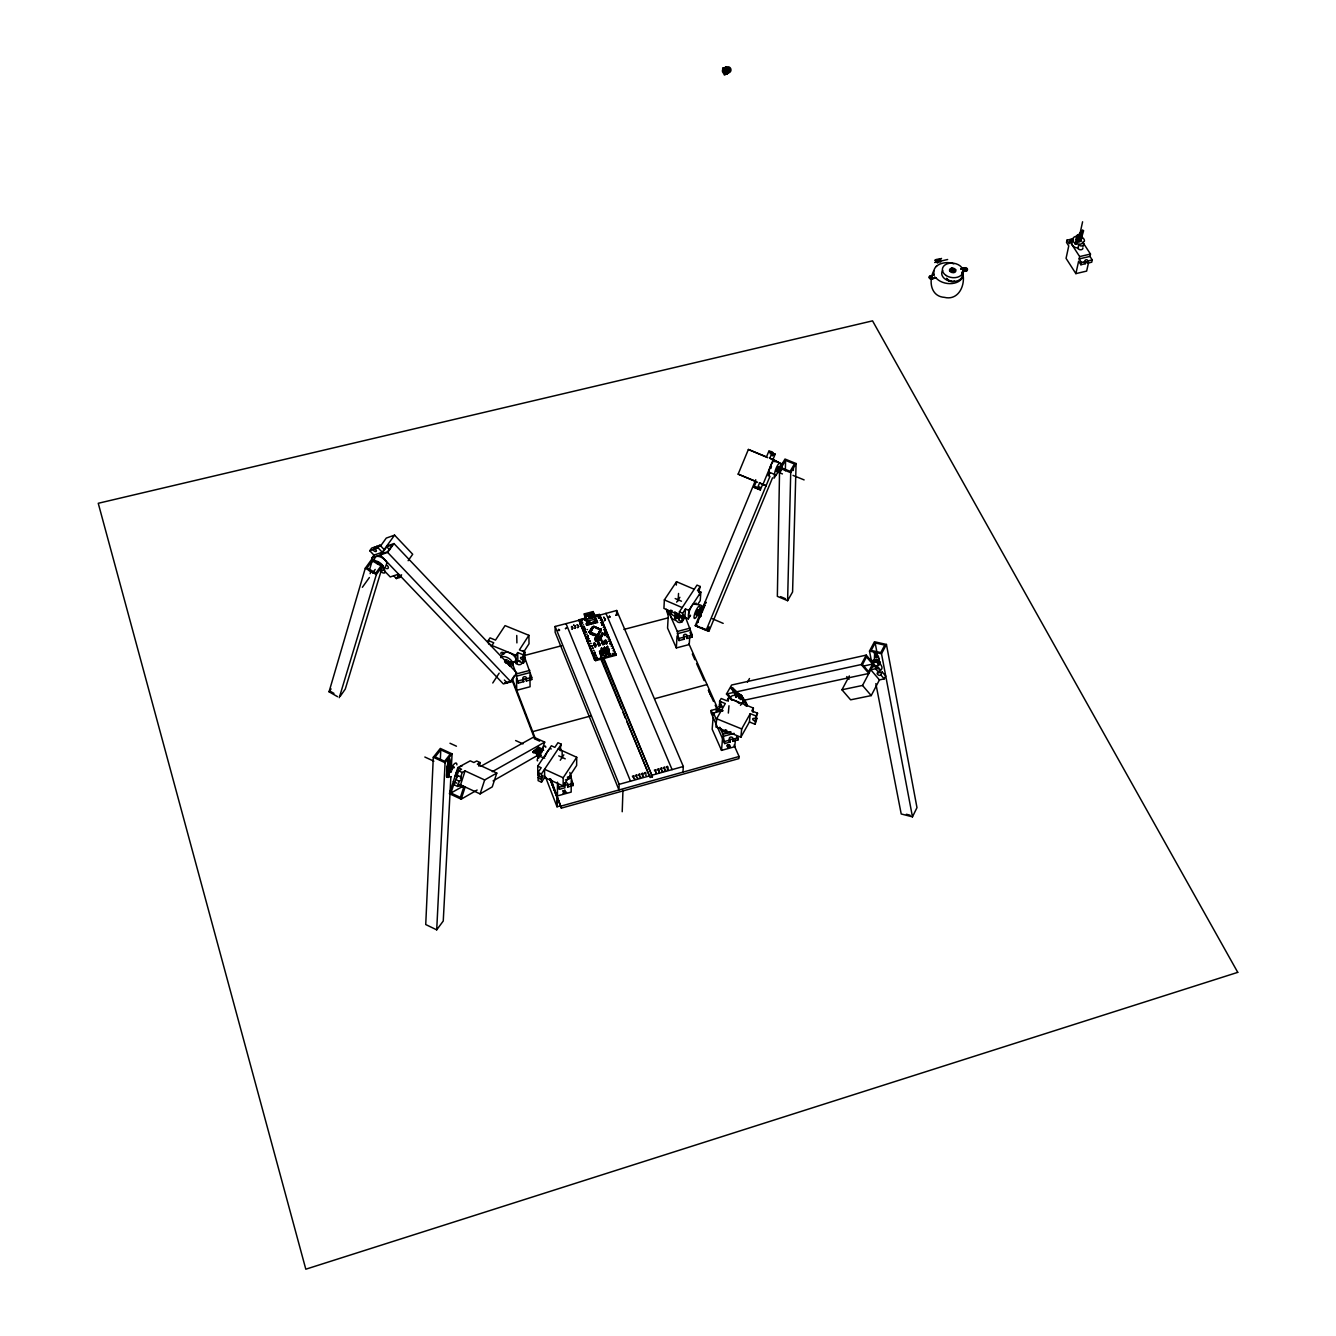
<?xml version="1.0" encoding="UTF-8"?>
<svg xmlns="http://www.w3.org/2000/svg" width="1336" height="1336" viewBox="0 0 1336 1336"><rect width="100%" height="100%" fill="white"/><g stroke="black" fill="none" stroke-linecap="round" stroke-linejoin="round"><path stroke-width="1.5" d="M569.854 772.458L573.227 785.501L567.666 787.038L567.8 784.583A1.92 1.603 -0.9 0 0 565.345 782.746A1.92 1.603 -0.9 0 0 564.66 785.451L564.978 787.772L559.417 789.325L557.446 782.128M537.807 774.362L537.723 766.129L551.384 745.772L554.857 747.358L557.964 742.716L561.304 744.235L559.884 749.964M734.032 745.137L739.092 756.493L738.891 758.597L561.354 808.113L551.067 779.322M562.155 757.495L562.155 751.283M563.174 777.769L544.57 769.269L544.637 777.485L563.157 785.969L563.174 777.769L576.718 757.278L558.214 748.878M877.518 663.875L878.837 660.836L874.362 659.951L874.696 652.335L876.115 652.953L879.288 660.468L877.535 660.468M576.718 757.278L576.634 765.511L563.157 785.969M593.368 615.278L599.497 614.476L616.13 655.225L595.622 660.652L579.189 620.906L579.189 619.737L585.97 617.984M580.141 623.227L594.62 660.101L597.543 659.333M538.625 747.275C529.991 753.22 531.995 754.339 538.241 747.459M583.481 630.358L584.016 626.434L583.732 630.943M584.4 619.804L584.183 618.969M584.183 619.269L585.702 618.368L584.366 613.875L593.167 611.587L596.624 622.392L597.776 622.376L594.804 623.16L594.47 619.32L589.31 620.655L589.644 624.496L586.671 625.265L586.27 623.979M584.45 632.679L585.218 628.838M585.702 618.368C584.316 614.777 586.988 620.806 584.6 620.255L584.984 619.37M584.918 616.464L584.366 615.144M586.838 623.828L587.823 624.68L586.671 625.265M586.22 614.894C587.99 616.865 587.155 617.149 587.372 614.61L586.22 615.261L592.616 613.608L592.6 611.905L594.887 617.349L587.222 619.336M586.07 623.812L587.222 623.227M587.306 641.497L587.873 635.752L587.573 640.245M590.829 613.508L592.115 617.566L589.61 618.217L587.857 614.276L589.978 617.616L591.364 616.898L589.978 617.616M587.823 624.68L584.366 613.875M592.065 627.603C595.622 622.81 584.801 637.522 590.612 630.141M590.261 633.648L590.078 631.678C589.41 630.509 591.998 629.607 590.863 628.855M589.644 624.496L589.31 620.655M589.61 618.217L587.857 614.276M589.744 623.094C590.612 626.25 590.679 621.758 589.276 623.578M590.095 633.982L589.827 633.481M590.211 622.977L591.531 624.012L590.679 623.227M595.088 634.884L590.228 632.98L593.551 626.367L600.465 629.122L597.81 634.717M590.228 631.711L588.925 632.011M591.514 632.997L590.963 634.333L591.08 632.813M590.412 633.097L593.802 626.4M591.063 624.129L590.679 622.86M591.531 624.012L591.147 622.726M592.165 628.538L591.731 627.486M593.167 611.587L591.481 613.541L592.349 615.996M591.831 634.6L592.098 633.782M591.648 614.744L591.648 613.892M1079.171 237.724C1079.104 234.802 1080.139 238.493 1078.152 237.123M1078.903 237.608L1079.471 236.238M591.614 622.609C592.483 625.766 592.549 621.273 591.147 623.094M591.998 614.259L592.583 613.007M592.382 633.347L591.397 634.5M592.082 622.492L593.401 623.528L592.549 622.726M593.151 615.779L592.616 613.241L593.485 615.696M592.85 634.7L592.817 633.514M592.933 623.645L592.549 622.359M593.401 623.528L593.017 622.242M593.117 635.201L594.102 634.049L593.551 635.385M593.251 627.419L593.267 626.534M593.485 622.125C594.353 625.281 594.42 620.789 593.017 622.609M593.535 643.635C597.342 641.848 596.09 652.202 593.969 643.301M593.986 635.552L594.269 634.65M594.253 627.035L594.37 626.333M594.136 656.076L594.687 652.168L594.37 656.661M594.804 623.16L594.47 619.32M779.606 468.151L777.352 596.357L787.605 600.699L792.582 591.982L796.089 463.542L785 459.033L779.606 468.151L790.712 472.677L787.605 600.699M594.67 639.259L595.422 641.029M595.455 635.752L595.405 634.567L595.054 635.585M595.255 616.38L616.681 610.485L683.331 766.497L682.946 772.141M594.62 660.101L594.654 658.281M594.921 646.975L593.535 643.418M594.971 643.034L594.119 643.451M595.305 638.775L595.322 637.556L600.081 636.32L601.116 640.061L596.357 641.313L595.305 638.775L600.048 637.522L601.116 640.061M596.357 627.452L594.938 626.835M595.622 660.652L579.189 619.737M596.157 636.42L596.44 635.519M596.357 641.313L595.322 637.556M590.245 632.095L596.724 634.65C597.493 639.61 602.285 622.81 600.816 630.742M597.008 622.075L597.008 621.774M596.023 620.923L597.159 620.639L596.023 621.223M598.094 628.154L597.292 628.17M597.242 635.385L597.326 634.45L598.01 635.218M598.144 642.449C597.142 640.729 603.004 649.513 598.879 642.015M597.76 633.848L598.611 635.017L598.094 634.333M447.827 769.853L449.096 767.916M448.879 768.2L449.614 766.63M449.531 767.582L448.612 767.782M539.393 748.043L542.917 748.911L542.583 750.181M598.144 628.605L600.582 628.972M598.628 632.462L599.313 633.147M600.281 645.355L598.845 645.739M599.046 634.333L598.528 633.648M616.13 655.225L599.497 614.476M599.279 631.427L600.231 631.728M599.697 630.742L601 631.243M599.547 651.3L601.484 657.846L599.547 651.3L608.698 648.745L608.798 654.807M601.417 630.475L599.881 629.223M600.081 636.32L600.215 637.806M600.131 630.058L600.415 628.772M600.365 636.036L601.768 636.604L600.365 636.036L602.102 632.963L603.521 633.531L601.768 636.604M785.351 470.756L785.568 460.386L794.436 464.01L790.127 471.307L781.259 467.683L785.568 460.386M601.033 651.784L601.601 647.86L602.018 654.139M601.267 652.369L601.601 647.86L601.751 651.584M601.45 641.347L602.853 644.904L603.805 644.553M601.751 639.376L600.95 639.677L601 637.606M602.102 632.963L603.505 633.832M602.252 654.723L602.586 650.215L602.987 654.54M601.885 641.23C603.738 640.612 605.408 648.344 602.887 640.963M602.736 653.955L602.82 650.281M603.955 650.999L604.54 647.075L604.941 653.371M604.156 653.421L604.54 647.075L604.69 650.816M604.573 640.512L605.976 644.069L606.911 643.735M604.79 635.101L605.375 631.176L605.041 635.669M605.575 640.261L606.711 643.651M605.676 653.17L605.525 649.446L605.826 657.412L604.807 656.577M606.01 640.144L605.008 640.412M605.926 653.755L605.759 649.513M606.895 650.231L607.479 646.307L607.88 652.586M607.129 650.816L607.479 646.307L607.613 650.048M608.13 653.17L608.348 648.979L610.268 655.525L608.298 650.799M608.565 654.222L608.698 648.745L608.214 649.513M675.398 617.165L676.584 617.583L675.431 617.299M676.985 615.211C675.014 614.226 677.853 616.815 675.832 614.927M676.183 613.074L677.269 613.842M793.333 470.472L793.4 468.101M616.564 614.36L616.681 610.485M555.141 626.467L619.152 784.332L618.969 789.96L555.141 632.279L555.141 626.467L584.867 618.735M622.209 811.737L622.96 790.244M451.317 768.3L452.086 753.855L440.312 748.427L433.298 757.261L425.733 924.545L436.705 929.839L443.251 921.022L450.883 776.55M642.432 776.199L642.549 773.377L641.364 773.694L642.967 774.362L642.549 773.377M440.295 760.184L440.796 749.847L450.199 754.189L444.604 761.269L435.169 756.911L440.796 749.847M600.799 657.028L650.064 777.485L652.436 776.817L603.889 658.331M436.705 929.839L445.088 762.706L452.086 753.855M538.775 758.08L540.345 752.085A7.198 2.004 -65.5 0 1 544.604 746.173L545.188 746.106A7.198 2.004 -65.5 0 1 545.773 747.292M694.269 589.276L676.517 581.694L664.359 599.914L663.925 608.398L679.907 615.295M672.175 610.602L668.484 611.571L668.351 613.842L666.347 609.316L668.234 616.046L667.566 628.087L676.333 647.943L689.226 644.536L689.76 636.537M674.997 618.15L674.947 617.315L675.248 618.568L676.584 618.468L678.154 614.577M450.833 766.346L450.833 765.127A3.707 1.136 -64.8 0 0 448.896 766.029A3.707 1.136 -64.8 0 0 447.126 770.388A3.707 1.136 -64.8 0 0 448.462 770.989L448.929 770.421M675.849 618.785L678.17 614.209M676.317 585.101L676.517 581.694M667.299 769.285L667.466 766.463L666.28 766.78L667.883 767.448L667.466 766.463M678.087 600.933L678.538 593.468M676.333 647.943L677.051 635.969L679.089 640.562L684.316 639.176L684.149 636.804A1.82 1.453 3.7 0 1 684.7 634.35A1.82 1.453 3.7 0 1 687.105 636.036L686.838 638.508L692.065 637.122L692.215 634.934L685.451 617.215M679.089 640.562L677.319 631.494L668.484 611.571M680.258 615.094L678.905 620.288L682.145 621.691L684.917 617.449L685.451 608.982L688.808 610.418L688.274 618.902L684.917 617.449M679.105 616.881L682.362 618.284L683.114 617.366L683.715 614.961L682.462 616.631L679.206 615.228L679.423 611.821L697.008 585.101L700.231 586.487L698.628 592.499M682.145 621.691L682.362 618.284M682.462 616.631L682.663 613.224L685.451 608.982M699.646 594.988L699.88 591.564L699.312 592.7M700.231 586.487L697.492 590.662L700.849 592.082L700.248 600.582L698.077 603.905M716.213 711.453L716.497 708.982L711.153 710.435L710.986 712.606L724.696 743.567L730.074 742.081L729.94 739.743A1.87 1.553 5.7 0 1 730.475 737.121A1.87 1.553 5.7 0 1 732.98 738.908L732.662 741.363L738.04 739.877L738.24 737.722L732.863 739.209M713.123 717.432L712.171 729.222L721.507 750.381L734.733 746.707L735.485 738.891M722.976 710.451L713.491 713.04L713.307 715.278L711.153 710.435M752.97 712.205L753.387 708.047L728.487 697.976L726.867 700.799L721.173 698.494L719.603 701.233L725.314 703.554L716.647 718.735L715.946 727.034L740.879 737.205L749.413 721.958L750.247 713.658L755.976 715.979L755.358 719.069A1.887 1.035 29.5 0 0 752.686 718.968A1.887 1.035 29.5 0 0 755.174 720.972L756.71 718.2A1.887 1.035 29.5 0 1 755.391 717.783M720.471 706.827L720.755 703.487L719.185 706.226L719.219 710.618A1.854 1.52 5.1 0 1 719.787 711.286M719.185 706.226L719.469 706.477A1.887 1.019 30.1 0 0 721.64 707.111A1.887 1.019 30.1 0 0 721.757 705.692A1.887 1.019 30.1 0 0 719.62 704.573L719.603 701.233M725.231 731.026L726.65 730.859L725.03 730.224M541.047 755.324L536.454 753.12L538.258 748.745M721.507 750.381L722.525 738.658M724.696 743.567L722.91 734.282L719.77 727.201M728.203 701.3L728.487 697.976M728.337 713.057L728.988 705.759M600.632 635.752L601.768 636.103M740.879 737.205L741.68 728.938L750.247 713.658M533.331 752.151L533.765 751.016M749.413 721.958L755.124 724.279L755.475 720.939M757.011 718.183L755.124 724.279M755.642 719.336L757.529 713.224L751.801 710.902L753.387 708.047M532.93 752.485C536.387 755.424 539.243 745.121 541.497 750.147M448.946 758.597C442.75 784.9 452.353 748.294 448.261 760.184M448.228 776.149C449.647 773.978 444.871 782.796 447.092 770.989M700.431 615.595L697.292 623.077M700.699 615.712L700.365 616.631L700.849 614.577M451.401 772.041L446.692 769.853L449.18 765.094C451.334 765.06 450.165 755.792 448.595 759.483M449.464 771.941L448.044 777.435L446.692 771.156M509.049 665.428C514.644 660.034 512.456 663.424 506.027 662.856M1074.779 243.736L1076.081 244.271L1080.457 238.977L1076.599 237.608L1075.129 243.82L1080.841 244.187L1084.398 241.315A5.945 4.025 10.5 0 0 1082.11 237.34M450.215 772.158L447.042 769.736A3.023 0.935 -64.8 0 1 448.896 765.929A3.023 0.935 -64.8 0 1 450.249 765.979M746.974 705.775C733.698 684.784 751.784 708.197 745.738 705.458M930.574 275.65A2.138 1.486 8.1 0 0 929.455 277.537A2.138 1.486 8.1 0 0 932.261 278.523L935.935 277.671L932.161 279.124A2.138 1.486 8.1 0 1 929.372 278.139A2.138 1.486 8.1 0 1 930.474 276.251L934.231 274.798C931.058 264.261 946.172 260.403 953.77 263.877M963.156 275.4C964.859 286.939 957.645 300.633 944.452 297.36C930.825 296.509 928.47 281.278 933.68 270.874M934.231 274.798L930.474 276.251M936.169 266.465L936.72 265.931M950.681 263.108L949.696 262.925M537.055 751.066L537.823 747.843M960.751 269.221L964.492 267.768A2.138 1.486 8.7 0 1 967.297 268.753A2.138 1.486 8.7 0 1 966.212 270.624L962.471 272.076M781.51 464.093L782.746 463.007L781.911 464.277M597.877 643.434L599.346 642.933L597.877 643.434L598.378 644.637L599.814 644.253M601.901 642.382L603.354 641.881L601.901 642.382L602.402 643.585L603.839 643.2M606.477 641.063L605.008 641.564L606.477 641.063L606.945 642.382M448.362 776.533L448.562 775.465M593.234 633.698L592.416 634.516M705.258 602.202C707.495 601.284 699.73 608.698 701.767 612.623M1077.451 235.153L1076.899 235.72A2.872 1.937 10.5 0 0 1077.835 238.626A2.872 1.937 10.5 0 0 1081.826 238.142A2.872 1.937 10.5 0 0 1080.189 235.32L1077.467 235.153L1080.189 235.32L1081.793 236.923L1077.935 235.52L1080.106 235.704A2.338 1.586 10.5 0 1 1081.408 237.808A2.338 1.586 10.5 0 1 1078.453 238.493A2.338 1.586 10.5 0 1 1077.05 236.305L1077.384 235.754M563.308 790.661C561.187 790.294 564.794 793.601 566.564 792.348C560.636 790.812 566.848 789.943 564.677 790.361M770.889 468.435L771.473 466.531M1070.821 241.432L1071.322 239.161L1066.98 240.163L1066.495 242.451L1068.75 245.924L1066.061 258.349L1075.881 273.63L1086.636 271.091L1088.64 262.223M565.395 792.582L562.99 793.25L564.276 792.632M777.251 471.107C775.197 472.577 777.97 463.158 781.159 467.901M1073.342 240.463L1069.735 241.298L1069.234 243.653L1066.98 240.163M1076.599 237.608L1078.202 239.194L1080.457 238.977M1075.931 244.338L1075.53 242.768L1076.115 243.77M1076.198 244.171L1076.282 243.787A5.945 4.025 10.5 0 1 1072.708 239.127L1073.109 238.142A5.945 4.025 10.5 0 1 1077.768 236.121M778.387 468.351L778.203 466.698M1073.409 238.676L1073.209 241.081M1076.298 239.445L1077.25 236.038L1080.039 235.437A2.338 1.586 10.5 0 1 1081.459 237.624A2.338 1.586 10.5 0 1 1078.503 238.292A2.338 1.586 10.5 0 1 1077.1 236.121L1076.699 239.879M1076.732 240.313L1076.966 236.389L1081.492 237.925C1081.726 245.757 1075.647 238.226 1077.367 241.198M1077.952 236.088L1076.582 239.094M1077.751 235.654L1078.87 235.219M1078.002 237.107L1078.269 236.238M1079.321 235.988L1080.356 236.806M1079.221 237.157L1082.594 221.776M1080.039 235.437L1078.269 235.47M1079.004 241.883C1077.985 238.726 1083.847 237.307 1079.989 236.238M1079.304 241.465L1079.972 238.426M1079.822 241.282L1080.49 238.242M1080.807 240.981L1081.058 237.056M1080.523 241.348L1081.375 236.656M1075.881 273.63L1078.62 261.205L1080.908 264.745L1085.266 263.71C1082.36 259.434 1089.775 257.531 1087.37 263.225L1091.729 262.207L1092.247 259.919L1089.942 256.412L1090.477 254.057L1082.728 242.183M1080.908 264.745L1081.408 262.474L1079.137 258.933L1079.655 256.579L1069.735 241.298M1083.446 230.46L1082.177 230.376L1083.58 230.811L1081.793 236.923M541.948 750.164L542.516 749.245L542.249 750.197M700.164 615.929L700.598 614.46M536.354 752.034L537.707 748.494M696.44 612.389L700.782 614.243L700.465 615.495L695.922 613.608L698.077 609.634L697.475 612.639M700.832 615.963L695.956 614.694L695.922 613.608M503.572 654.239L505.509 652.202A6.931 3.641 32.9 0 1 512.974 654.857L514.226 656.059A6.931 3.641 32.9 0 1 514.928 661.337L513.909 661.737M729.573 747.058C723.978 748.577 732.629 745.889 729.69 747.108C731.877 743.083 723.494 744.904 728.437 747.358M728.771 745.07L727.469 745.187M337.557 696.691L329.057 691.781L365.296 568.217L371.725 559.3L382.747 565.629L345.272 689.075L340.262 696.24M581.845 622.643L581.31 620.923L580.459 622.275M582.813 624.964L583.531 624.78M584.734 629.607L585.452 629.423M585.702 631.928L586.42 631.744M586.671 634.266L587.389 634.066M696.741 624.78L697.091 626.016M369.22 570.806L372.193 560.819L381.01 565.88L375.884 573.027L367.049 567.95L372.193 560.819M588.591 638.925L589.326 638.742M589.56 641.263L590.295 641.08M590.545 643.618L591.264 643.418M599.279 618.117C600.499 619.72 598.445 615.261 598.311 617.933M591.514 645.956L592.232 645.772M600.248 620.422L600.966 620.238M592.483 648.311L593.217 648.127M601.217 622.743L601.935 622.543M593.468 650.665L594.186 650.465M602.185 625.048L602.903 624.864M603.171 627.369L603.889 627.185M595.422 655.375L596.14 655.191M370.139 573.662L370.824 571.39M604.139 629.69L604.857 629.506M606.093 634.35L606.811 634.149M607.078 636.671L607.796 636.487M602.653 657.613L602.169 658.381M608.064 639.009L608.782 638.825M609.049 641.347L609.767 641.163M610.034 643.702L610.752 643.501M611.02 646.039L611.738 645.856M612.005 648.394L612.723 648.194M1079.521 234.919L1080.473 237.257L1079.455 237.942M612.99 650.749L613.725 650.548M339.26 697.676L376.351 574.563L382.747 565.629M1078.085 234.936L1076.449 236.439A2.872 1.937 10.5 0 0 1078.553 238.693A2.872 1.937 10.5 0 0 1081.859 237.942A2.872 1.937 10.5 0 0 1080.891 235.42L1079.738 234.986M879.038 664.76L880.307 663.341L878.837 661.387M1087.37 263.225C1087.771 260.403 1082.127 262.106 1085.266 263.71M782.228 464.344L781.61 466.13L782.044 464.995M781.927 466.899L782.228 465.696M936.018 260.453C931.493 261.322 940.744 256.161 940.611 262.19M938.774 259.368L941.546 258.483L938.507 259.869M876.934 661.754L875.581 661.57M1071.322 239.161L1073.493 240.664M1078.503 236.088L1078.82 237.841L1080.507 236.839M478.973 766.313L480.192 762.605L476.668 760.986L473.879 762.522L470.239 760.852L457.847 767.582L449.397 793.684L461.187 799.178L477.136 790.027M457.914 785.017L463.575 787.655L460.402 797.408L450.967 793.016L454.123 783.263M457.847 767.582L461.521 769.269L458.649 770.839L456.829 776.466C464.21 774.145 461.421 785.15 455.943 779.189L454.123 784.8L457.663 786.453L460.553 784.85L465.078 770.905L484.667 779.957L496.792 773.076L477.403 764.142L480.192 762.605M457.663 786.453L459.5 780.825M460.386 778.12L462.206 772.492L465.078 770.905M461.187 799.178L465.162 786.987M460.085 784.633L480.092 793.901L484.667 779.957M703.103 609.867L704.79 604.74L701.751 612.422L697.709 610.268M496.792 773.076L492.266 786.871L480.092 793.901M700.782 614.393L700.498 616.581M879.723 663.14L879.572 663.591M542.182 749.696L544.704 742.115L533.615 737.088L480.709 766.363M879.639 664.543L880.307 663.341A3.524 2.054 28 0 0 876.483 659.733L879.288 660.468M534.266 751.533C535.318 750.782 533.348 752.418 534.433 751.617M538.926 748.945L539.043 747.993L538.174 748.511M726.684 730.258L725.481 730.074M1082.31 232.614L1081.308 232.564L1082.26 232.681M1082.978 231.362L1082.093 230.911M1075.246 243.369L1076.298 243.453L1075.363 242.901M1076.749 240.747L1077.801 240.914M1077.083 242.183L1076.031 242.016L1077.15 241.699M1081.208 232.731L1082.26 232.898L1081.308 232.347M1081.609 233.867L1080.507 234.084L1081.542 233.95M699.062 611.788L700.181 606.694L699.029 606.11A6.814 1.687 -66.8 0 0 695.238 612.255L694.67 613.892A6.814 1.687 -66.8 0 0 694.62 618.485L695.188 618.234A6.814 1.687 -66.8 0 0 698.244 613.725M448.178 773.895L448.245 773.31M677.101 613.675L676.667 612.79M732.662 741.363L732.779 741.046A1.87 1.553 5.7 0 0 730.274 739.259A1.87 1.553 5.7 0 0 729.74 741.897L730.074 742.081M755.541 486.621L755.174 487.807L753.921 487.239L756.276 481.578L738.157 474.13L748.377 449.464L766.513 456.862L768.868 451.184C778.404 451.668 767.582 459.033 775.197 454.123L772.859 459.768L769.82 458.198L772.175 452.537M778.187 471.725A6.864 1.653 -67.7 0 1 777.402 473.144L774.012 478.204L774.596 474.414L769.085 472.159L768.3 475.967L769.452 474.831M716.497 708.982L716.38 709.282A1.854 1.52 5.1 0 0 718.634 711.086A1.854 1.52 5.1 0 0 719.737 708.765M876.366 653.404C872.141 653.17 879.756 652.903 879.038 660.936M780.591 471.124L780.641 471.007M780.358 470.907L781.026 469.32M1083.162 246.108L1083.563 245.123A5.928 4.025 10.6 0 0 1083.145 242.985M545.238 756.36L545.923 754.64A7.198 1.987 -65.5 0 1 549.43 749.229M686.838 638.508L686.955 638.224A1.82 1.453 3.7 0 0 684.566 636.537A1.82 1.453 3.7 0 0 683.999 639.009L684.316 639.176M740.645 696.757L731.093 687.94L735.936 695.605C736.069 692.933 741.614 694.47 738.173 695.405M736.136 695.121L737.355 694.119A3.373 1.854 29.9 0 1 741.68 695.989A3.373 1.854 29.9 0 1 741.246 698.711L742.415 697.693M703.387 608.014L703.421 607.496M704.757 606.043L704.723 605.559M772.525 477.82L709.065 630.943L706.109 630.375L695.238 625.682L755.742 479.741M757.228 488.592L759.566 482.931L766.062 485.753L759.566 482.931M753.921 487.239L760.318 489.995L762.656 484.367M762.99 484.333L773.243 459.601L769.82 458.198M706.109 630.375L769.987 476.301M707.596 630.659L709.182 626.818M512.506 663.408L512.79 662.472M544.637 777.485L541.497 782.195L538.141 780.658L538.091 777.352C540.228 781.042 543.785 777.652 542.75 775.398C541.948 778.537 536.254 776.316 539.176 773.962M539.393 775.381L538.091 777.352M561.304 749.179L560.452 750.715M849.345 675.933L841.947 689.777L850.615 699.83L871.222 695.588L879.439 679.89L884.198 678.888L885.684 676.049L882.211 671.975L880.624 675.031A1.971 1.136 27.9 0 1 877.502 674.329A1.971 1.136 27.9 0 1 878.67 672.726L880.541 670.004L877.051 665.913L872.308 666.948M567.666 787.038L567.8 786.72A1.904 1.603 -0.9 0 0 566.33 784.833A1.904 1.603 -0.9 0 0 564.059 786.069M882.211 671.975L882.127 672.192A1.971 1.136 27.9 0 1 878.988 671.49M536.955 749.095L536.504 750.815L537.373 749.529M526.317 678.788L526.451 678.504A1.854 1.503 -1.8 0 0 524.079 676.767A1.854 1.503 -1.8 0 0 523.378 679.306L523.745 681.661L518.318 683.097L516.481 678.354L516.748 690.278L530.075 686.754L529.908 674.814L531.745 679.556L526.351 680.976L526.317 678.788L531.728 677.369L523.996 655.458A6.897 5.528 -1.9 0 1 523.846 658.364M526.351 680.976L526.484 680.675A1.854 1.503 -1.8 0 0 523.027 679.707M770.12 453.772L770.688 452.152L771.907 452.787M756.36 487.005C759.332 493.251 759.382 481.628 760.318 489.995M446.825 767.816L449.731 764.693M447.41 768.1L449.48 764.994L454.19 767.165M1079.672 238.827L1078.67 238.342L1079.772 235.988M683.331 617.466L683.832 616.43M671.307 612.389L670.689 613.675A6.763 5.361 3.4 0 0 674.045 619.72L676.667 620.873A3.023 2.405 3.5 0 0 680.542 622.409A3.023 2.405 3.5 0 0 682.362 619.386M698.077 621.607L698.043 622.325M875.848 683.648L901.215 813.975L912.471 816.847L916.98 807.645L886.436 644.436L874.462 641.748L869.502 651.066L871.49 661.236M537.055 750.114L538.375 748.127M874.228 653.137L874.863 652.285M876.115 653.872L875.898 652.686M841.947 689.777L862.522 685.451L873.844 664.025M874.796 662.239L876.115 659.75L876.817 660.251M912.471 816.847L881.51 653.772L886.436 644.436M877.535 663.341L878.837 660.836M879.439 679.89L870.805 669.77L875.564 668.751L877.051 665.913M878.604 664.91L879.923 662.405A3.524 2.054 28 0 0 875.948 659.9A3.524 2.054 28 0 0 873.727 661.687M872.592 664.075L868.584 671.624L862.505 664.493L866.513 656.945L872.592 664.075L864.542 665.829M874.178 662.289L876.115 659.75M731.427 699.63L726.45 694.035L861.236 664.543L866.262 655.108L876.299 666.914M875.163 642.95L871.206 650.398L880.791 652.569L884.749 645.104L875.163 642.95L877.117 653.137M1079.388 237.09L1078.469 236.672L1079.521 236.806M1079.087 237.674L1079.755 236.338M448.228 761.186L448.195 762.021M755.976 715.979L757.529 713.224M740.461 705.308L743.701 700.949A3.14 1.72 29.8 0 1 746.323 703.421A3.14 1.72 29.8 0 1 744.803 704.924M735.936 695.605L736.787 694.319M737.105 694.586L738.04 694.085M737.773 694.536L738.808 694.186M747.459 682.128L749.496 678.521M738.691 697.659L740.077 695.238M738.942 698.227C743.133 695.321 735.468 692.883 735.718 697.258M740.194 699.079L741.58 696.657L740.311 695.805M740.411 699.58L741.58 696.657M746.089 705.709L745.855 704.373M746.306 705.809L747.308 705.208M746.507 705.859L747.258 704.84M731.059 688.424L732.429 687.656L739.61 694.453M731.293 688.842L731.627 687.389M732.161 688.107L732.729 689.376L732.429 687.656M736.153 697.091L737.539 694.67M726.45 694.035L731.61 685.017L866.262 655.108M719.319 704.606L720.889 701.868M790.712 472.677L796.089 463.542M605.909 656.761L604.991 656.995L605.826 657.412M601.768 636.32L603.521 633.531M597.326 634.45L597.793 635.552M598.628 632.396L599.096 633.481M599.313 632.312L599.914 632.963L599.597 631.928M591.297 628.17L591.731 629.306M448.963 769.987A3.023 0.935 -64.8 0 1 447.476 770.154A3.023 0.935 -64.8 0 1 449.046 766.246A3.023 0.935 -64.8 0 1 450.533 766.112L450.867 765.645M512.573 663.073L512.356 662.038M512.256 663.608L512.874 662.773M523.094 656.544A1.854 0.985 32.8 0 0 524.731 657.212L523.011 659.884A1.854 0.985 32.8 0 1 520.522 657.913A1.854 0.985 32.8 0 1 522.977 657.963L524.981 655.542L524.914 652.135L519.42 649.88L528.889 635.318L505.058 625.615L495.489 640.111L490.028 637.873L488.275 640.529L488.659 643.902A1.854 0.969 33.2 0 1 490.295 644.587A1.854 0.969 33.2 0 1 491.147 645.872M514.494 675.448L510.769 681.21L504.691 682.83M408.131 560.702L412.69 554.256L394.571 535.135L380.292 554.974L503.355 683.932L510.953 681.894L516.748 672.91L393.986 543.568L386.638 546.157M523.261 658.214L523.194 654.807L517.683 652.553L517.867 660.986L523.345 663.24L525.065 660.568L525.015 657.178M517.867 660.986L516.08 663.741L515.896 655.308L517.683 652.553M523.779 651.851L529.023 643.768L528.889 635.318M523.194 654.807L524.914 652.135M505.225 662.122L506.778 659.733L504.624 659.7L504.858 660.568M505.676 662.706L506.778 659.733M492.767 682.98L499.163 673.16M506.277 663.124L508.548 660.953L507.413 663.858M507.012 663.341L508.548 660.953M504.574 661.904L506.127 659.533M587.89 622.159L589.694 621.557M688.274 618.902L690.445 615.562M688.808 610.418L700.849 592.082M592.967 611.721L596.557 619.82M769.92 452.086L775.197 454.123M676.651 602.152L679.874 597.292M560.235 760.251L563.842 754.84M541.447 777.301L541.414 773.978L561.304 744.235M538.074 775.765L538.041 772.442L541.197 767.732L537.723 766.129M458.165 769.185L458.983 767.966A7.699 2.338 -64.9 0 1 462.289 765.879M448.261 762.756L448.328 763.507M456.829 776.466L457.914 775.682L456.01 779.339M702.051 611.688L701.149 611.971M329.057 691.781L331.061 688.908M592.783 626.701L589.243 632.078M393.586 575.666L396.358 578.571L398.228 575.933M396.358 578.571L399.714 577.453L401.585 574.797M376.969 562.055L376.401 562.723L377.353 561.972L378.472 563.007M378.405 562.707L378.138 562.372M377.403 563.926L378.288 562.539M374.748 558.966L374.698 558.732A7.148 3.741 35.1 0 1 379.19 556.528L380.81 557.079A7.148 3.741 35.1 0 1 386.922 562.94L384.267 570.138A3.19 1.67 35 0 1 384.534 572.96A3.19 1.67 35 0 1 380.61 571.374L383.215 570.389L383.749 567.366A7.148 3.741 35 0 0 377.62 561.504L376.017 560.953A7.148 3.741 35 0 0 373.245 560.87M362.373 587.289L369.371 577.536M372.594 573.044L375.199 569.403M374.798 560.803L371.993 557.864L387.64 552.403L393.986 543.568M386.739 546.775L381.662 553.822L387.54 551.785L392.617 544.704L386.739 546.775L389.594 549.781M375.917 548.244A1.92 1.002 35.2 0 1 375.065 547.192L373.161 549.831A1.92 1.002 35.2 0 0 376 551.484A1.92 1.002 35.2 0 0 375.049 549.163L376.618 546.357L379.958 545.171L384.167 549.58M374.698 548.996L378.055 547.81L379.958 545.171M371.993 557.864L373.963 555.141L382.263 552.236L378.055 547.81M380.493 546.09L386.271 538.091L394.571 535.135M373.963 555.141L369.755 550.749L371.659 548.111L374.998 546.925M699.73 609.767C707.579 602.085 690.762 606.126 696.139 603.07M878.036 662.071L875.932 662.055M536.604 753.304L539.978 754.088M448.428 769.052L449.547 767.315M706.076 602.252L705.608 603.204M508.966 661.47C508.682 664.994 508.181 664.142 508.281 662.906M1077.935 235.52L1082.177 230.376M500.933 657.746L502.603 656.644A6.947 3.624 32.9 0 1 510.085 659.316L511.321 660.518A6.947 3.624 32.9 0 1 512.039 665.796L511.02 666.18A6.947 3.624 32.9 0 1 509.717 666.246M696.791 613.808L695.956 614.694M880.123 663.842L878.437 664.56M537.272 752.686L536.337 752.903M537.757 748.31L539.043 748.594M745.605 703.888L746.523 704.656M740.361 696.223L740.227 696.924M740.311 696.223C738.474 697.258 741.28 695.939 739.443 695.572M675.882 615.195L676.968 615.462M1077.334 235.938L1078.319 235.27M775.915 475.048L774.63 474.881L774.73 472.777A6.864 1.653 -67.7 0 1 777.769 464.995L778.554 463.859A6.864 1.653 -67.7 0 1 780.591 464.16L780.441 465.396A6.864 1.653 -67.7 0 1 779.573 468.485M770.371 472.844L769.119 472.627L769.202 470.522A6.864 1.67 -67.7 0 1 772.258 462.74L773.026 461.621A6.864 1.67 -67.7 0 1 775.097 461.922M448.128 777.418L447.36 777.068M746.557 705.341L745.237 704.49L746.49 704.189M493.084 780.892L539.159 754.506M509.333 664.977L512.54 663.157M492.283 771.69L544.704 742.115M450.967 793.016L463.475 785.985M572.075 626.601L571.324 627.035L571.975 626.367M594.47 653.939L594.821 654.79M605.141 632.947L605.492 633.782M598.829 617.917L599.998 617.933M740.962 698.494L741.797 697.158M723.344 71.509L722.659 68.286L726.3 67.201L723.544 68.103M448.111 769.469L449.514 766.664M447.276 771.423L448.662 770.304A3.707 1.136 -64.8 0 1 446.842 770.254A3.707 1.136 -64.8 0 1 449.08 765.277A3.707 1.136 -64.8 0 1 450.516 766.196M724.914 74.532L727.669 73.647L724.029 74.716L725.849 74.332M743.567 702.586L743.618 700.866M369.755 550.749L373.095 549.564M741.814 698.511L740.728 698.544M398.596 574.146L390.246 576.952L384.634 571.09M1077.751 240.731L1076.833 240.463M681.043 616.013L676.901 617.199A3.023 2.405 3.5 0 0 679.206 618.802M446.692 769.853L447.977 766.396L452.687 768.567M619.152 784.332L650.148 775.715M652.536 775.047L683.331 766.497M561.354 806.009L739.092 756.493M559.417 787.188L564.978 785.651M567.666 784.9L573.244 783.364M724.88 741.413L730.274 739.927M659.433 770.922L659.266 772.609L659.149 771.206M667.95 768.467L668.434 770.171M645.722 775.381L646.39 775.03M567.316 777.185L571.274 776.099M722.91 734.282L730.541 732.178M565.345 779.94L571.257 778.303M722.709 736.503L734.149 733.347M880.007 664.159L878.437 664.56M532.697 731.644L590.679 715.979M654.824 698.661L707.045 684.55M518.318 683.097L516.447 676.166L529.874 672.626M677.185 633.765L690.161 630.341M601.517 656.026L610.318 653.705M612.222 653.638C616.581 652.352 616.046 654.055 612.172 655.458M595.656 659.483L616.163 654.072M518.284 680.926L523.695 679.49M679.222 638.374L684.466 636.988M686.988 636.32L692.215 634.934M525.349 655.258L561.487 645.789M623.895 629.44L668.301 617.816M596.39 640.094L601.133 638.858M593.986 644.72L595.422 644.353M597.893 643.702L599.33 643.317M601.901 642.649L603.338 642.265M605.024 641.831L606.46 641.447M606.945 642.165L605.509 642.549M594.453 645.839L595.889 645.455M598.361 644.804L599.797 644.42M602.369 643.752L603.805 643.367M605.492 642.933L606.928 642.549M594.921 652.252L595.171 652.836M516.447 676.166L516.397 673.912L529.841 670.371M677.319 631.494L690.311 628.07M601.1 618L601.668 619.336M594.854 620.221L596.491 619.82M601.384 620.472L602.903 621.09L601.768 621.39M581.795 626.584L580.275 625.966M584.25 626.517L584.5 627.085M588.107 635.819L588.358 636.404M605.592 631.243L605.843 631.828M593.351 616.38L595.071 615.929M589.61 617.85L592.132 617.199M579.189 620.906L582.563 620.038M596.09 616.514L599.463 615.645M584.6 619.971L585.736 619.67M1079.655 256.579L1090.477 254.057M1079.137 258.933L1089.942 256.412M1081.408 262.474L1085.784 261.439M1087.888 260.954L1092.247 259.919M949.779 271.058L955.624 269.688M960.851 268.619L964.492 267.768M966.212 270.624L962.571 271.475L963.056 272.661A14.913 10.354 8.4 0 1 954.388 283.149A14.913 10.354 8.4 0 1 936.82 278.773L935.935 277.671M934.682 262.491L947.642 259.501M743.985 700.264L868.851 673.461L861.236 664.543M722.659 68.286L724.479 67.919M739.259 696.574L740.829 696.29M580.475 624.764L580.492 624.096M584.467 613.792L588.191 621.958M580.509 624.897L580.425 624.046M550.181 748.711L550.766 748.644A7.198 1.987 -65.5 0 1 551.167 749.012M506.311 662.405L511.588 661.804M740.929 698.528L741.931 698.294A3.373 1.854 29.9 0 0 741.63 695.555A3.373 1.854 29.9 0 0 737.706 693.868A3.373 1.854 29.9 0 0 736.637 696.006M587.473 629.59L587.222 629.506M1078.519 248.129L1075.48 247.561A5.928 4.025 10.6 0 1 1071.889 242.935L1072.29 241.95A5.928 4.025 10.6 0 1 1073.042 241.098M517.132 662.506L514.009 661.871M705.325 629.957L707.679 630.408L700.749 627.419M695.238 625.682L709.065 630.943M696.624 626.217L699.012 626.684M877.652 661.971L876.7 662.205M869.502 651.066L881.51 653.772M906.392 814.259L910 815.177M874.813 652.753L875.648 653.17M509.734 663.09L510.068 663.408M880.541 670.004L880.157 669.887A1.971 1.136 27.9 0 0 878.954 669.987M675.916 616.564L674.262 616.03A6.763 5.361 3.4 0 1 670.889 609.984M595.405 627.903L600.415 629.924M593.835 626.784L597.994 627.92M767.766 457.697L748.377 449.464M772.609 459.667L776.249 461.154M772.275 459.801L778.871 462.506L773.243 459.601M718.902 709.566L722.692 711.103M716.647 718.735L741.68 728.938M777.919 467.049L781.376 468.268M777.635 467.8L780.575 469.003M777.318 468.402L780.257 469.604M776.984 468.769L781.393 470.573M793.05 475.399L804.122 479.908M776.734 469.454L779.673 470.656M776.784 469.821L779.723 471.007M776.65 470.389L779.589 471.591M776.734 471.09L780.191 472.309M776.366 471.157L779.907 472.66M776.316 471.408L782.428 473.913M488.275 640.529L493.735 642.766L491.932 645.505L515.896 655.308M757.579 482.279L738.157 474.13M780.525 596.607L785.451 598.695M705.157 602.352L706.043 602.753M675.198 598.545L681.46 601.217M698.077 609.634L702.586 611.537M697.225 610.485L701.968 612.606M696.891 611.036L701.233 612.907M696.724 611.721L701.066 613.575M712.305 618.718L723.177 623.378M696.073 613.007L700.415 614.861M664.359 599.914L682.195 607.579M696.139 614.009L700.481 615.863M679.423 611.821L682.663 613.224M1078.67 238.342L1077.367 236.839M536.22 751.667L539.727 753.203M534.35 738.725L539.677 741.146M558.715 755.875L565.228 758.831M539.043 747.993L543.652 750.214M538.625 748.561L541.598 749.913M542.266 751.032L537.389 748.761L536.721 750.765M537.556 749.763L542.015 751.784M515.612 740.545L523.011 743.901M537.222 750.431L541.681 752.452L536.805 750.966M536.571 751.65L541.03 753.688M536.705 752.352L540.278 753.905M536.454 753.12L540.913 755.141M544.704 758.147L538.775 756.042A3.223 0.902 -65.4 0 0 537.339 759.316A3.223 0.902 -65.4 0 0 537.69 760.785M538.041 772.442L541.414 773.978M449.981 743.25L456.444 746.206M449.464 758.564L448.696 758.213L449.547 758.865M448.679 764.81L453.873 767.265M538.258 747.425L538.558 747.575A3.474 0.969 -65.4 0 1 539.293 748.761M433.298 757.261L445.088 762.706M449.38 765.678L454.073 767.849M448.729 765.862L451.869 767.315M458.649 770.839L462.206 772.492M448.328 766.313L451.468 767.766M447.593 767.081L452.303 769.269M424.848 757.028L433.866 761.186M447.51 767.749L452.203 769.92M447.226 768.484L450.366 769.937M446.775 769.252L451.485 771.44M450.182 771.189L447.042 769.736A3.023 0.935 -64.8 0 0 448.278 770.321M453.338 781.51L456.995 783.197M447.293 776.767L448.495 777.068M376.618 546.357L376.969 546.524A1.92 1.002 35.2 0 1 377.737 547.142M399.714 577.453L399.364 577.286A1.904 1.002 34.7 0 1 398.028 575.549A1.904 1.002 34.7 0 1 399.447 575.065A1.904 1.002 34.7 0 1 401.268 576.651L401.334 576.918M377.437 563.358L378.021 563.04M500.649 657.061L503.555 652.619A3.09 1.62 33 0 0 500.967 653.855M775.431 460.853L777.519 461.939M768.868 451.184L770.087 451.835M523.745 681.661L523.411 681.494A1.854 1.503 -1.8 0 1 522.91 680.842M365.296 568.217L376.351 574.563M330.677 691.497L333.933 693.384M735.451 692.148L735.318 692.265M386.922 565.245L387.423 565.712A3.19 1.67 35 0 1 388.325 567.917A3.19 1.67 35 0 1 386.505 568.551M743.267 701.216L741.747 698.895A7.014 3.858 29.9 0 0 734.048 695.371L732.712 695.555A7.014 3.858 29.9 0 0 731.026 699.029M387.64 552.403L510.953 681.894M504.407 680.057L507.146 682.913M727.702 693.968L730.091 696.657M1080.373 239.328L1080.423 240.547M1083.145 243.202L1083.463 243.569A2.655 1.804 10.6 0 1 1082.243 245.874A2.655 1.804 10.6 0 1 1078.72 244.672L1077.885 248.479A2.655 1.804 10.6 0 0 1081.074 249.732A2.655 1.804 10.6 0 0 1082.845 247.845M862.522 685.451L871.222 695.588M846.757 676.567L849.078 679.256M875.564 668.751L879.038 672.843M880.725 674.814L884.198 678.888M934.716 276.903L935.835 278.272M878.353 662.105L876.449 661.019L875.514 662.055M731.56 688.391L736.203 695.154M951.416 268.235A3.206 2.221 8.5 0 1 955.875 270.857A3.206 2.221 8.5 0 1 950.814 272.043A3.206 2.221 8.5 0 1 951.416 268.235L953.987 272.527M937.154 259.735L938.924 262.724M935.601 260.086L937.388 263.075M708.514 690.345L713.507 701.483M715.178 705.191L717.666 710.752M690.011 632.529L692.065 637.122M736.57 736.604L738.04 739.877M688.808 643.618L718.851 711.053M692.332 654.005L694.87 659.717M696.574 663.524L704.189 680.642M708.414 690.144L710.952 695.856M713.491 713.04L716.63 720.121M605.909 613.274L672.091 769.62M604.273 628.955L606.577 634.466M591.931 613.725L592.7 615.896M591.481 613.541L592.917 616.915M597.442 642.399L598.829 645.956M584.934 614.994L587.205 620.438M603.054 658.23L652.436 776.817M585.736 619.971L587.222 623.511M600.749 658.832L621.44 708.598M623.027 712.422L625.415 718.15M627.001 721.991L649.279 775.565M566.03 623.628L630.509 781.176M573.227 785.501L571.24 780.441L571.173 792.098L557.463 795.905L557.446 784.249L559.417 789.325M512.055 662.706L516.397 673.912M550.282 779.189L560.602 805.792L557.029 806.794L545.305 776.433M549.931 779.005L557.446 798.394L557.029 806.794L557.246 797.926L549.931 778.788M512.44 679.122L535.636 739.259M512.055 680.124L534.467 738.307M550.148 779.022L561.354 808.113M536.538 753.671L537.99 757.462M590.829 613.875L592.115 617.566M590.261 613.658L591.364 617.265M694.77 604.373L693.601 603.788A6.814 1.703 -66.8 0 0 689.827 609.934L689.242 611.554A6.814 1.703 -66.8 0 0 689.209 616.146L689.777 615.913A6.814 1.703 -66.8 0 0 690.478 615.261M516.18 662.405L516.297 662.973A3.073 2.472 -1.9 0 0 522.326 662.055M724.479 67.585L725.849 74.014M456.879 764.877L456.778 763.808A7.699 2.355 -64.8 0 0 453.088 765.244L452.069 766.747A7.699 2.355 -64.8 0 0 449.08 775.214L449.18 776.266A7.699 2.355 -64.8 0 0 450.95 776.75M879.589 663.391L879.673 662.639A2.872 1.67 28 0 0 876.266 660.118A2.872 1.67 28 0 0 874.662 662.088M594.453 645.438L595.906 645.288M516.748 635.468L516.898 642.9M523.278 659.85L523.345 663.24M531.728 677.369L531.745 679.556M541.464 778.905L541.497 782.195M674.947 611.671L674.93 617.683M371.692 562.122A7.148 3.741 35 0 1 372.276 561.337M455.125 776.533A7.699 2.338 -64.9 0 1 457.964 769.486M537.623 752.619A3.474 0.969 -65.4 0 1 535.97 752.986M523.127 650.515A6.897 5.528 -1.9 0 1 524.029 653.271M520.088 660.886A3.09 2.472 -1.9 0 1 517.733 660.735M730.859 731.844A6.997 5.745 5.5 0 1 725.582 732.445L723.861 731.877A6.997 5.745 5.5 0 1 720.438 728.387M874.328 661.804A2.872 1.67 28 0 1 876.466 660.418A2.872 1.67 28 0 1 879.556 662.873M874.111 662.088A3.524 2.054 28 0 1 876.483 659.733M874.913 666.58A7.348 4.242 28.1 0 1 877.835 668.852M879.706 670.438A7.331 4.242 28 0 0 881.66 669.085L881.994 668.017A7.331 4.242 28 0 0 877.385 661.888L875.648 661.103A7.331 4.242 28 0 0 870.738 660.652M736.938 696.841A3.373 1.854 29.9 0 1 737.372 694.119M737.105 694.753A2.755 1.52 29.9 0 1 740.895 695.371A2.755 1.52 29.9 0 1 741.012 698.06M736.971 694.97A2.755 1.52 29.9 0 1 740.779 695.605A2.755 1.52 29.9 0 1 740.879 698.277M731.46 699.93A7.031 3.841 29.9 0 1 739.159 703.471M728.17 71.125A3.039 2.872 75 0 1 724.914 73.897A3.039 2.872 75 0 1 722.475 70.19A3.039 2.872 75 0 1 726.149 68.052M726.066 68.804A2.104 1.987 75 0 1 729.089 68.453A2.104 1.987 75 0 1 728.972 71.66A3.039 2.872 75 0 1 725.648 73.48A3.039 2.872 75 0 1 723.411 70.056A3.039 2.872 75 0 1 726.383 67.518M728.604 71.376A2.588 2.438 75 0 1 725.749 73.029A2.588 2.438 75 0 1 723.845 70.14A2.588 2.438 75 0 1 726.366 67.969M729.306 71.409A3.039 2.872 75 0 1 725.932 73.363A3.039 2.872 75 0 1 723.695 69.956A3.039 2.872 75 0 1 726.667 67.401M728.671 68.437A3.039 2.872 75 0 1 729.105 69.105M728.888 71.259A2.588 2.438 75 0 1 726.25 72.962A2.588 2.438 75 0 1 724.112 70.474A2.588 2.438 75 0 1 726.016 67.902M728.972 71.66A2.104 1.987 75 0 1 725.982 70.892M961.736 272.344A10.404 7.231 8.5 0 1 951.75 281.445A10.404 7.231 8.5 0 1 942.632 270.473M954.455 281.044A4.91 3.407 8.5 0 1 949.629 281.195A4.91 3.407 8.5 0 1 946.573 278.289M950.965 280.894A4.91 3.407 8.5 0 1 948.61 280.076M947.692 279.391A4.91 3.407 8.5 0 1 947.04 278.573M964.375 268.369A2.138 1.486 8.7 0 1 967.18 269.354A2.138 1.486 8.7 0 1 966.112 271.225M642.733 776.016C643.551 777.051 643.251 775.615 642.75 775.949M604.69 618.735L603.855 617.249L604.69 618.735M639.727 776.734L640.712 777.185L639.744 776.667M637.589 777.886C637.823 778.103 635.535 776.917 637.589 777.886M633.748 778.32L634.967 778.905L633.865 778.17M577.102 624.964L578.037 625.382L577.119 624.897M597.025 637.322C598.929 641.163 600.465 634.366 597.025 637.322M597.008 638.007C598.912 641.848 600.465 635.034 597.008 638.007M534.784 751.934L535.318 750.999L534.784 751.934M535.653 751.7L536.254 750.815L535.653 751.7M575.081 625.966L573.628 625.181L575.081 625.966M448.562 762.071L449.197 761.136L448.562 762.071M448.629 760.234L449.263 759.299L448.629 760.234M448.512 763.791L449.146 762.856L448.512 763.791M447.543 776.049L448.178 775.114L447.543 776.049M448.195 774.513L448.829 773.577L448.228 774.362M448.245 772.809L448.896 771.874L448.245 772.809M703.771 606.177L704.306 605.342L703.771 606.177M510.786 662.689L511.855 663.307L510.786 662.689M655.809 772.125L656.31 773.427L655.859 772.074M727.118 69.739L728.37 70.19L727.118 69.739M593.986 644.336L595.438 643.952L593.986 644.336M661.921 770.922L663.007 771.557L661.971 770.855M605.525 649.446L605.275 650.298L605.525 649.446M966.295 269.955L964.191 269.638L966.295 269.955M966.396 269.354L964.291 269.037L966.396 269.354M932.461 277.237C929.789 279.474 930.624 274.314 932.461 277.237M932.378 277.855L930.257 277.521L932.378 277.855M733.28 690.445L734.633 690.562L733.28 690.445M734.716 692.115L735.785 692.766L734.716 692.115M874.629 653.638L875.765 654.289L874.696 653.554M875.047 655.475L876.165 656.126L875.113 655.408M875.431 657.195L876.55 657.846L875.497 657.128M608.849 641.23L609.817 641.614L608.849 641.23M609.834 643.568L610.803 643.969L609.834 643.568M595.221 653.287L594.119 653.104L595.221 653.287M606.861 634.617L605.776 634.433L606.861 634.617M595.238 655.258L596.19 655.642L595.238 655.258M606.895 636.554L607.847 636.955L606.895 636.554M595.873 657.379C595.438 660.652 599.614 656.41 595.873 657.379M595.856 658.548C595.422 661.821 599.58 657.579 595.856 658.548M592.282 646.223L591.197 646.039L592.282 646.223M592.299 648.194L593.267 648.578L592.299 648.194M603.955 629.573L604.907 629.957L603.955 629.573M589.393 641.146L590.345 641.53L589.393 641.146M601.033 622.626L601.985 623.01L601.033 622.626M602.002 624.947L602.953 625.332L602.002 624.947M597.793 615.478C597.359 618.668 601.467 614.527 597.793 615.478M583.598 627.168L584.55 627.553L583.598 627.168M584.55 629.49L585.502 629.874L584.55 629.49M585.519 631.811L586.471 632.195L585.519 631.811M582.095 620.672L580.158 620.355L582.095 620.672M581.678 622.543L582.63 622.927L581.678 622.543M955.006 271.425C949.061 275.049 951.215 262.975 955.006 271.425M602.586 650.215L602.336 651.066L602.586 650.215M1237.754 972.357L305.81 1269.2L98.246 503.288L872.542 320.857L1237.754 972.357M665.495 770.839L664.66 769.436L665.495 770.839M633.631 775.849L632.429 776.183L632.846 777.185L634.032 776.851L633.631 775.849M636.604 775.03L635.418 775.348L635.819 776.35L637.021 776.016L636.604 775.03M639.577 774.195L638.391 774.529L638.808 775.531L639.994 775.197L639.577 774.195M645.522 772.542L644.336 772.876L644.754 773.878L645.939 773.544L645.522 772.542M655.609 769.753L654.423 770.07L654.84 771.072L656.026 770.738L655.609 769.753M658.581 768.918L657.395 769.252L657.813 770.254L658.999 769.92L658.581 768.918M661.537 768.1L660.351 768.434L660.769 769.419L661.955 769.102L661.537 768.1M664.493 767.281L663.324 767.615L663.741 768.601L664.91 768.267L664.493 767.281M558.765 629.39C556.594 631.343 561.554 630.659 558.765 629.39M609.45 616.213C607.312 618.15 612.222 617.482 609.45 616.213M566.414 628.07L565.462 628.621L566.414 628.07M617.015 614.894L615.963 615.161L617.015 614.894M572.843 627.903L572.075 629.122L572.843 627.903M575.699 627.168L574.931 628.371L575.699 627.168M578.571 626.417L577.803 627.619L578.571 626.417M605.375 619.436L604.607 620.639L605.375 619.436M725.348 68.837A3.056 2.872 75 0 0 728.738 72.812A3.056 2.872 75 0 0 730.224 67.835A3.056 2.872 75 0 0 725.348 68.837M726.2 69.155A2.104 1.987 75 0 0 728.554 71.893A2.104 1.987 75 0 0 729.573 68.453A2.104 1.987 75 0 0 726.2 69.155M946.172 275.533A10.421 7.231 8.5 0 0 962.939 272.327A10.421 7.231 8.5 0 0 949.011 263.326A10.421 7.231 8.5 0 0 946.172 275.533"/></g></svg>
